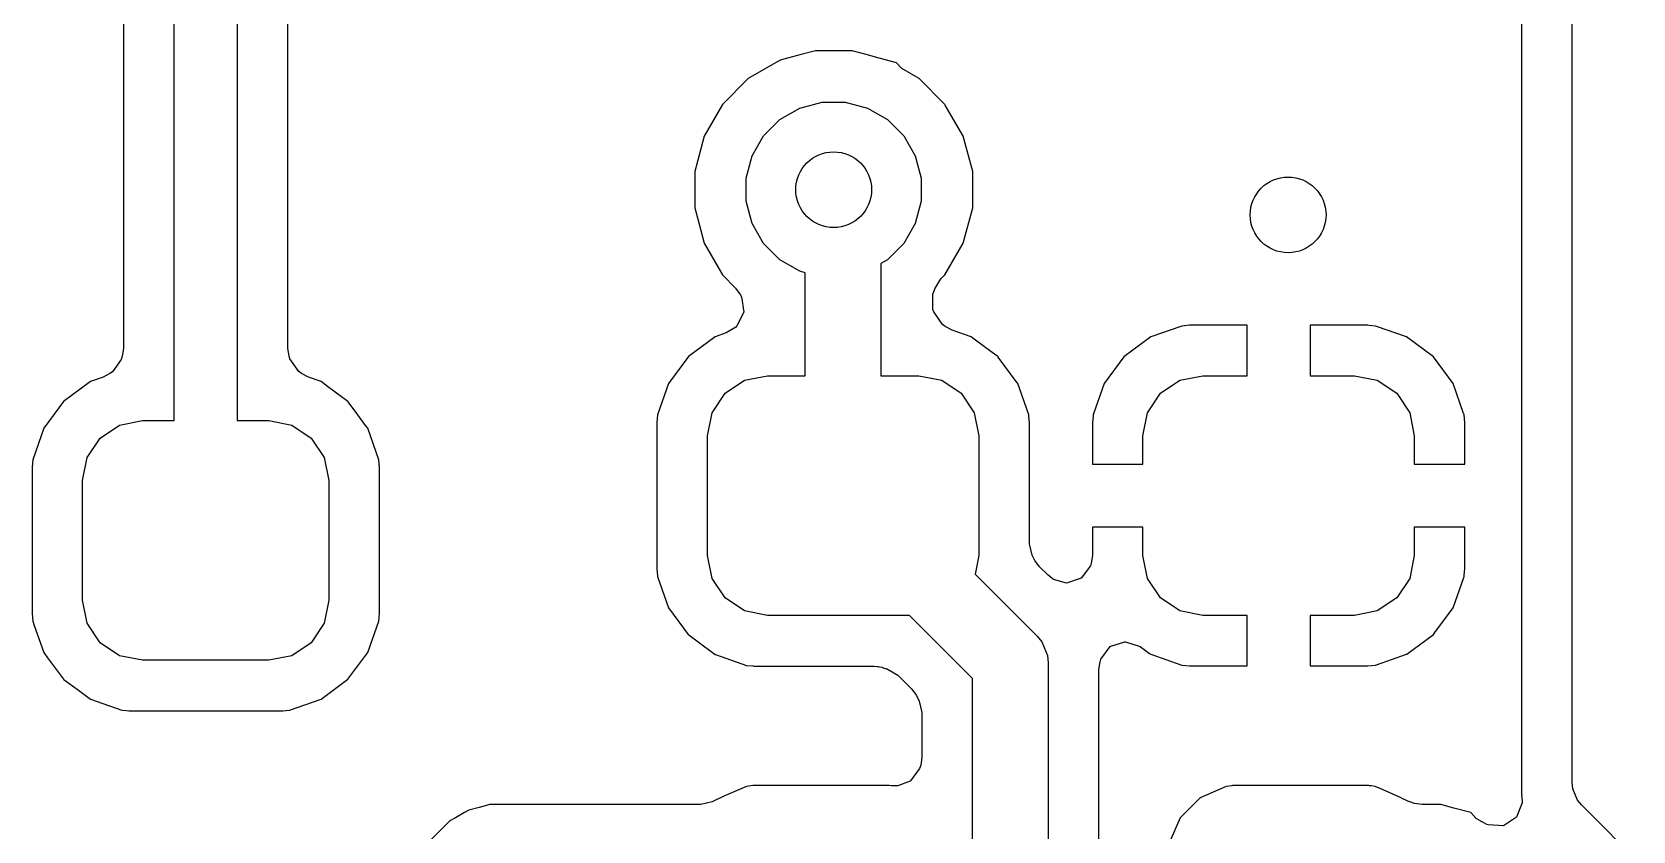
# Model space of a CAD drawing. Header units: inches. Extents: x 4.87 to 6.82, y -5.11 to -3.16.
# Drawn here: x 5.3592 to 5.6089, y -4.2221 to -4.0974 of the extents above; entities that cross this region are included whole.
import ezdxf

# ---------------------------------------------------------------- set-up
doc = ezdxf.new("R2010")
doc.units = ezdxf.units.IN
doc.header["$MEASUREMENT"] = 0
doc.layers.add('BLACK', color=250, linetype='CONTINUOUS')

msp = doc.modelspace()

# ---------------------------------------------------------------- linework, layer by layer
at = {"layer": 'BLACK', "linetype": 'CONTINUOUS'}
for p, q in [((5.59941, -4.21457), (5.59941, -4.02244)), ((5.59152, -4.02859), (5.59152, -4.21625)), ((5.3735, -4.08394), (5.3735, -4.14681)), ((5.3814, -4.15807), (5.3814, -4.08563)), ((5.39124, -4.08767), (5.39124, -4.15807)), ((5.39913, -4.14683), (5.39913, -4.09317)), ((5.47589, -4.10185), (5.47094, -4.1047)), ((5.47897, -4.10103), (5.47589, -4.10185)), ((5.47589, -4.10185), (5.47589, -4.10185)), ((5.4814, -4.10037), (5.47897, -4.10103)), ((5.47897, -4.10103), (5.47897, -4.10103)), ((5.48711, -4.10037), (5.4814, -4.10037)), ((5.48954, -4.10103), (5.48711, -4.10037)), ((5.48711, -4.10037), (5.48711, -4.10037)), ((5.49078, -4.10136), (5.48954, -4.10103)), ((5.49404, -4.10223), (5.49078, -4.10136)), ((5.49487, -4.10315), (5.49404, -4.10223)), ((5.49756, -4.1047), (5.49487, -4.10315)), ((5.47094, -4.1047), (5.46691, -4.10874)), ((5.50159, -4.10874), (5.49756, -4.1047)), ((5.49756, -4.1047), (5.49756, -4.1047)), ((5.49756, -4.1047), (5.49756, -4.1047)), ((5.49756, -4.1047), (5.49756, -4.1047)), ((5.46691, -4.10874), (5.46406, -4.11368)), ((5.47586, -4.11112), (5.47898, -4.10932)), ((5.47898, -4.10932), (5.48245, -4.10839)), ((5.48245, -4.10839), (5.48605, -4.10839)), ((5.48605, -4.10839), (5.48953, -4.10932)), ((5.48953, -4.10932), (5.49264, -4.11112)), ((5.50165, -4.10884), (5.50159, -4.10874)), ((5.50159, -4.10874), (5.50159, -4.10874)), ((5.50159, -4.10874), (5.50159, -4.10874)), ((5.50439, -4.11357), (5.50165, -4.10884)), ((5.50165, -4.10884), (5.50165, -4.10884)), ((5.47332, -4.11366), (5.47586, -4.11112)), ((5.49264, -4.11112), (5.49518, -4.11366)), ((5.46406, -4.11368), (5.46352, -4.11566)), ((5.47152, -4.11677), (5.47332, -4.11366)), ((5.49518, -4.11366), (5.49698, -4.11677)), ((5.50444, -4.11365), (5.50439, -4.11357)), ((5.50445, -4.11368), (5.50444, -4.11365)), ((5.50593, -4.11919), (5.50445, -4.11368)), ((5.50445, -4.11368), (5.50445, -4.11368)), ((5.50445, -4.11368), (5.50445, -4.11368)), ((5.50445, -4.11368), (5.50445, -4.11368)), ((5.46352, -4.11566), (5.46258, -4.11919)), ((5.47059, -4.12025), (5.47152, -4.11677)), ((5.49698, -4.11677), (5.49791, -4.12025)), ((5.46258, -4.11919), (5.46258, -4.1249)), ((5.50593, -4.1249), (5.50593, -4.11919)), ((5.47059, -4.12385), (5.47059, -4.12025)), ((5.49791, -4.12025), (5.49791, -4.12385)), ((5.47152, -4.12732), (5.47059, -4.12385)), ((5.49791, -4.12385), (5.49698, -4.12732)), ((5.46258, -4.1249), (5.4632, -4.12723)), ((5.50445, -4.13041), (5.50593, -4.1249)), ((5.4632, -4.12723), (5.46406, -4.13041)), ((5.47332, -4.13044), (5.47152, -4.12732)), ((5.49698, -4.12732), (5.49518, -4.13044)), ((5.46406, -4.13041), (5.46691, -4.13535)), ((5.47586, -4.13298), (5.47332, -4.13044)), ((5.49518, -4.13044), (5.49264, -4.13298)), ((5.50331, -4.13238), (5.50445, -4.13041)), ((5.50445, -4.13041), (5.50445, -4.13041)), ((5.50445, -4.13041), (5.50445, -4.13041)), ((5.47898, -4.13478), (5.47586, -4.13298)), ((5.49264, -4.13298), (5.49163, -4.13356)), ((5.49163, -4.13356), (5.49163, -4.15108)), ((5.50159, -4.13535), (5.50331, -4.13238)), ((5.46691, -4.13535), (5.46895, -4.13739)), ((5.47982, -4.135), (5.47898, -4.13478)), ((5.47982, -4.15108), (5.47982, -4.135)), ((5.50002, -4.13754), (5.50097, -4.13598)), ((5.50097, -4.13598), (5.50159, -4.13535)), ((5.46895, -4.13739), (5.46966, -4.13838)), ((5.46966, -4.13838), (5.46987, -4.13878)), ((5.46987, -4.13878), (5.47024, -4.14116)), ((5.49973, -4.14074), (5.49974, -4.13837)), ((5.49974, -4.13837), (5.49992, -4.13783)), ((5.49992, -4.13783), (5.50002, -4.13754)), ((5.47024, -4.14116), (5.46915, -4.1433)), ((5.49985, -4.14113), (5.49973, -4.14074)), ((5.50121, -4.14307), (5.49985, -4.14113)), ((5.4675, -4.14441), (5.46577, -4.14502)), ((5.46897, -4.14349), (5.4675, -4.14441)), ((5.46915, -4.1433), (5.46897, -4.14349)), ((5.50165, -4.1434), (5.50121, -4.14307)), ((5.50272, -4.14398), (5.50165, -4.1434)), ((5.50569, -4.14502), (5.50272, -4.14398)), ((5.5384, -4.14338), (5.53369, -4.14503)), ((5.53856, -4.14332), (5.5384, -4.14338)), ((5.53976, -4.14321), (5.53856, -4.14332)), ((5.54872, -4.14321), (5.53976, -4.14321)), ((5.54872, -4.15108), (5.54872, -4.14321)), ((5.54872, -4.14321), (5.54872, -4.14321)), ((5.54872, -4.14321), (5.54872, -4.14321)), ((5.56753, -4.14321), (5.55856, -4.14321)), ((5.55856, -4.14321), (5.55856, -4.14321)), ((5.55856, -4.14321), (5.55856, -4.14321)), ((5.55856, -4.14321), (5.55856, -4.15108)), ((5.56774, -4.14323), (5.56753, -4.14321)), ((5.56753, -4.14321), (5.56753, -4.14321)), ((5.56873, -4.14332), (5.56774, -4.14323)), ((5.56888, -4.14338), (5.56873, -4.14332)), ((5.57359, -4.14503), (5.56888, -4.14338)), ((5.3735, -4.14681), (5.37331, -4.14801)), ((5.39931, -4.14799), (5.39913, -4.14683)), ((5.46577, -4.14502), (5.46159, -4.1481)), ((5.50594, -4.1452), (5.50569, -4.14502)), ((5.50569, -4.14502), (5.50569, -4.14502)), ((5.50896, -4.14743), (5.50594, -4.1452)), ((5.53369, -4.14503), (5.52951, -4.14812)), ((5.57777, -4.14812), (5.57359, -4.14503)), ((5.37314, -4.14854), (5.37176, -4.15046)), ((5.37331, -4.14801), (5.37314, -4.14854)), ((5.39946, -4.14846), (5.39931, -4.14799)), ((5.40082, -4.1504), (5.39946, -4.14846)), ((5.46159, -4.1481), (5.4585, -4.15228)), ((5.46159, -4.1481), (5.46159, -4.1481)), ((5.50987, -4.1481), (5.50896, -4.14743)), ((5.50988, -4.14811), (5.50987, -4.1481)), ((5.50993, -4.14818), (5.50988, -4.14811)), ((5.51288, -4.15218), (5.50993, -4.14818)), ((5.52951, -4.14812), (5.52643, -4.15229)), ((5.52951, -4.14812), (5.52951, -4.14812)), ((5.58085, -4.15229), (5.57777, -4.14812)), ((5.57777, -4.14812), (5.57777, -4.14812)), ((5.57777, -4.14812), (5.57777, -4.14812)), ((5.57777, -4.14812), (5.57777, -4.14812)), ((5.57777, -4.14812), (5.57777, -4.14812)), ((5.57777, -4.14812), (5.57777, -4.14812)), ((5.36833, -4.152), (5.36415, -4.15509)), ((5.37033, -4.1513), (5.36833, -4.152)), ((5.37137, -4.15075), (5.37033, -4.1513)), ((5.37176, -4.15046), (5.37137, -4.15075)), ((5.40125, -4.15073), (5.40082, -4.1504)), ((5.40233, -4.15131), (5.40125, -4.15073)), ((5.40431, -4.152), (5.40233, -4.15131)), ((5.40531, -4.15274), (5.40431, -4.152)), ((5.46731, -4.15382), (5.47034, -4.15179)), ((5.47034, -4.15179), (5.47392, -4.15108)), ((5.47392, -4.15108), (5.47982, -4.15108)), ((5.49163, -4.15108), (5.49754, -4.15108)), ((5.49754, -4.15108), (5.50112, -4.15179)), ((5.50112, -4.15179), (5.50415, -4.15382)), ((5.53522, -4.15382), (5.53825, -4.15179)), ((5.53825, -4.15179), (5.54183, -4.15108)), ((5.54183, -4.15108), (5.54872, -4.15108)), ((5.55856, -4.15108), (5.56545, -4.15108)), ((5.56545, -4.15108), (5.56903, -4.15179)), ((5.56903, -4.15179), (5.57206, -4.15382)), ((5.40849, -4.15509), (5.40531, -4.15274)), ((5.4585, -4.15228), (5.45678, -4.15719)), ((5.46528, -4.15685), (5.46731, -4.15382)), ((5.50415, -4.15382), (5.50618, -4.15685)), ((5.51296, -4.15228), (5.51288, -4.15218)), ((5.51288, -4.15218), (5.51288, -4.15218)), ((5.51288, -4.15218), (5.51288, -4.15218)), ((5.51467, -4.15719), (5.51296, -4.15228)), ((5.52643, -4.15229), (5.52478, -4.157)), ((5.53319, -4.15685), (5.53522, -4.15382)), ((5.57206, -4.15382), (5.57409, -4.15685)), ((5.58249, -4.15696), (5.58085, -4.15229)), ((5.58085, -4.15229), (5.58085, -4.15229)), ((5.36414, -4.15509), (5.36106, -4.15927)), ((5.36415, -4.15509), (5.36414, -4.15509)), ((5.4085, -4.15509), (5.40849, -4.15509)), ((5.40849, -4.15509), (5.40849, -4.15509)), ((5.40849, -4.15509), (5.40849, -4.15509)), ((5.4085, -4.1551), (5.4085, -4.15509)), ((5.40855, -4.15516), (5.4085, -4.1551)), ((5.41005, -4.15719), (5.40855, -4.15516)), ((5.46457, -4.16043), (5.46528, -4.15685)), ((5.50618, -4.15685), (5.50689, -4.16043)), ((5.52478, -4.157), (5.52472, -4.15716)), ((5.53248, -4.16043), (5.53319, -4.15685)), ((5.57409, -4.15685), (5.5748, -4.16043)), ((5.5825, -4.157), (5.58249, -4.15696)), ((5.58256, -4.15716), (5.5825, -4.157)), ((5.36106, -4.15927), (5.35934, -4.16418)), ((5.36986, -4.16081), (5.3729, -4.15878)), ((5.3729, -4.15878), (5.37648, -4.15807)), ((5.37648, -4.15807), (5.3814, -4.15807)), ((5.39124, -4.15807), (5.39616, -4.15807)), ((5.39616, -4.15807), (5.39974, -4.15878)), ((5.39974, -4.15878), (5.40277, -4.16081)), ((5.41125, -4.15883), (5.41005, -4.15719)), ((5.41158, -4.15927), (5.41125, -4.15883)), ((5.4133, -4.16418), (5.41158, -4.15927)), ((5.41158, -4.15927), (5.41158, -4.15927)), ((5.45678, -4.15719), (5.45667, -4.15836)), ((5.45667, -4.15836), (5.45667, -4.18121)), ((5.45678, -4.15719), (5.45678, -4.15719)), ((5.45678, -4.15719), (5.45678, -4.15719)), ((5.51469, -4.15726), (5.51467, -4.15719)), ((5.51467, -4.15719), (5.51467, -4.15719)), ((5.51469, -4.15737), (5.51469, -4.15726)), ((5.51478, -4.15836), (5.51469, -4.15737)), ((5.51478, -4.15839), (5.51478, -4.15836)), ((5.51478, -4.15836), (5.51478, -4.15836)), ((5.51478, -4.15836), (5.51478, -4.15836)), ((5.51478, -4.17729), (5.51478, -4.15839)), ((5.5247, -4.15737), (5.52461, -4.15836)), ((5.52461, -4.15836), (5.52461, -4.16486)), ((5.52472, -4.15716), (5.5247, -4.15737)), ((5.58268, -4.15836), (5.58256, -4.15716)), ((5.58268, -4.16486), (5.58268, -4.15836)), ((5.58268, -4.15836), (5.58268, -4.15836)), ((5.58268, -4.15836), (5.58268, -4.15836)), ((5.36784, -4.16384), (5.36986, -4.16081)), ((5.40277, -4.16081), (5.4048, -4.16384)), ((5.46457, -4.17913), (5.46457, -4.16043)), ((5.50689, -4.16043), (5.50689, -4.17913)), ((5.53248, -4.16486), (5.53248, -4.16043)), ((5.5748, -4.16043), (5.5748, -4.16486)), ((5.35934, -4.16418), (5.35923, -4.16534)), ((5.35934, -4.16418), (5.35934, -4.16418)), ((5.35934, -4.16418), (5.35934, -4.16418)), ((5.36713, -4.16742), (5.36784, -4.16384)), ((5.4048, -4.16384), (5.40551, -4.16742)), ((5.41336, -4.16486), (5.4133, -4.16418)), ((5.35923, -4.16534), (5.35923, -4.1882)), ((5.4134, -4.16533), (5.41336, -4.16486)), ((5.41336, -4.16486), (5.41336, -4.16486)), ((5.41341, -4.16534), (5.4134, -4.16533)), ((5.41341, -4.1882), (5.41341, -4.16534)), ((5.41341, -4.16534), (5.41341, -4.16534)), ((5.41341, -4.16534), (5.41341, -4.16534)), ((5.52461, -4.16486), (5.52461, -4.16486)), ((5.52461, -4.16486), (5.53248, -4.16486)), ((5.5748, -4.16486), (5.58268, -4.16486)), ((5.58268, -4.16486), (5.58268, -4.16486)), ((5.58268, -4.16486), (5.58268, -4.16486)), ((5.36713, -4.18612), (5.36713, -4.16742)), ((5.40551, -4.16742), (5.40551, -4.18612)), ((5.53248, -4.1747), (5.52461, -4.1747)), ((5.52461, -4.1747), (5.52461, -4.1747)), ((5.52461, -4.1747), (5.52461, -4.1747)), ((5.52461, -4.1747), (5.52461, -4.1747)), ((5.52461, -4.1747), (5.52461, -4.17912)), ((5.53248, -4.17913), (5.53248, -4.1747)), ((5.58268, -4.1747), (5.5748, -4.1747)), ((5.5748, -4.1747), (5.5748, -4.17913)), ((5.58268, -4.18121), (5.58268, -4.1747)), ((5.58268, -4.1747), (5.58268, -4.1747)), ((5.58268, -4.1747), (5.58268, -4.1747)), ((5.58268, -4.1747), (5.58268, -4.1747)), ((5.46528, -4.18271), (5.46457, -4.17913)), ((5.50689, -4.17913), (5.50632, -4.18202)), ((5.51521, -4.17906), (5.51478, -4.17729)), ((5.51564, -4.17992), (5.51521, -4.17906)), ((5.52461, -4.17912), (5.52442, -4.18032)), ((5.53319, -4.18271), (5.53248, -4.17913)), ((5.5748, -4.17913), (5.57409, -4.18271)), ((5.45667, -4.18121), (5.45678, -4.18237)), ((5.51636, -4.1809), (5.51564, -4.17992)), ((5.51763, -4.18217), (5.51636, -4.1809)), ((5.52428, -4.18073), (5.52287, -4.18268)), ((5.52442, -4.18032), (5.52428, -4.18073)), ((5.58259, -4.18218), (5.58268, -4.18121)), ((5.58268, -4.18121), (5.58268, -4.18121)), ((5.45678, -4.18237), (5.45678, -4.18238)), ((5.45678, -4.18238), (5.45678, -4.18238)), ((5.45678, -4.18238), (5.45716, -4.18344)), ((5.45716, -4.18344), (5.4585, -4.18728)), ((5.46731, -4.18575), (5.46528, -4.18271)), ((5.50632, -4.18202), (5.51599, -4.19169)), ((5.51835, -4.18273), (5.51763, -4.18217)), ((5.51849, -4.18282), (5.51835, -4.18273)), ((5.51854, -4.18285), (5.51849, -4.18282)), ((5.52058, -4.18343), (5.51854, -4.18285)), ((5.52287, -4.18268), (5.52058, -4.18343)), ((5.53522, -4.18575), (5.53319, -4.18271)), ((5.57409, -4.18271), (5.57206, -4.18575)), ((5.58085, -4.18727), (5.5825, -4.18256)), ((5.5825, -4.18256), (5.58256, -4.18241)), ((5.58256, -4.18241), (5.58259, -4.18218)), ((5.36784, -4.1897), (5.36713, -4.18612)), ((5.40551, -4.18612), (5.4048, -4.1897)), ((5.47034, -4.18777), (5.46731, -4.18575)), ((5.53825, -4.18777), (5.53522, -4.18575)), ((5.57206, -4.18575), (5.56903, -4.18777)), ((5.35923, -4.1882), (5.35934, -4.18936)), ((5.35934, -4.18936), (5.35934, -4.18936)), ((5.35934, -4.18936), (5.35934, -4.18936)), ((5.35934, -4.18936), (5.35958, -4.19004)), ((5.41158, -4.19427), (5.4133, -4.18936)), ((5.4133, -4.18936), (5.41341, -4.1882)), ((5.4585, -4.18728), (5.46158, -4.19145)), ((5.47392, -4.18848), (5.47034, -4.18777)), ((5.49608, -4.18848), (5.47392, -4.18848)), ((5.50591, -4.19831), (5.49608, -4.18848)), ((5.54183, -4.18848), (5.53825, -4.18777)), ((5.54872, -4.18848), (5.54183, -4.18848)), ((5.54872, -4.19636), (5.54872, -4.18848)), ((5.56545, -4.18848), (5.55856, -4.18848)), ((5.55856, -4.18848), (5.55856, -4.19636)), ((5.56903, -4.18777), (5.56545, -4.18848)), ((5.57801, -4.19112), (5.58085, -4.18727)), ((5.58085, -4.18727), (5.58085, -4.18727)), ((5.58085, -4.18727), (5.58085, -4.18727)), ((5.35958, -4.19004), (5.36106, -4.19427)), ((5.36986, -4.19273), (5.36784, -4.1897)), ((5.4048, -4.1897), (5.40277, -4.19273)), ((5.46158, -4.19145), (5.46159, -4.19147)), ((5.46159, -4.19147), (5.4616, -4.19148)), ((5.4616, -4.19148), (5.46166, -4.19152)), ((5.46166, -4.19152), (5.4631, -4.19258)), ((5.51599, -4.19169), (5.51672, -4.19259)), ((5.57363, -4.19451), (5.57777, -4.19145)), ((5.57777, -4.19145), (5.57801, -4.19112)), ((5.57777, -4.19145), (5.57777, -4.19145)), ((5.57777, -4.19145), (5.57777, -4.19145)), ((5.57777, -4.19145), (5.57777, -4.19145)), ((5.36106, -4.19427), (5.36167, -4.1951)), ((5.3729, -4.19476), (5.36986, -4.19273)), ((5.40277, -4.19273), (5.39974, -4.19476)), ((5.40849, -4.19845), (5.41158, -4.19427)), ((5.4631, -4.19258), (5.46577, -4.19455)), ((5.51672, -4.19259), (5.51709, -4.19347)), ((5.51709, -4.19347), (5.5176, -4.19471)), ((5.52594, -4.19528), (5.52736, -4.19333)), ((5.52736, -4.19333), (5.52745, -4.1933)), ((5.52745, -4.1933), (5.52965, -4.19258)), ((5.52965, -4.19258), (5.52977, -4.19258)), ((5.52977, -4.19258), (5.53206, -4.19333)), ((5.53206, -4.19333), (5.53207, -4.19334)), ((5.53207, -4.19334), (5.5335, -4.1944)), ((5.5335, -4.1944), (5.53369, -4.19453)), ((5.36167, -4.1951), (5.36415, -4.19845)), ((5.37648, -4.19547), (5.3729, -4.19476)), ((5.39616, -4.19547), (5.37648, -4.19547)), ((5.39974, -4.19476), (5.39616, -4.19547)), ((5.46577, -4.19455), (5.46577, -4.19455)), ((5.46577, -4.19455), (5.46577, -4.19455)), ((5.46577, -4.19455), (5.46577, -4.19455)), ((5.46577, -4.19455), (5.46577, -4.19455)), ((5.46577, -4.19455), (5.4658, -4.19456)), ((5.4658, -4.19456), (5.47068, -4.19627)), ((5.47068, -4.19627), (5.47163, -4.19636)), ((5.47163, -4.19636), (5.47182, -4.19638)), ((5.47182, -4.19638), (5.47183, -4.19638)), ((5.47183, -4.19638), (5.47184, -4.19638)), ((5.47184, -4.19638), (5.47184, -4.19638)), ((5.47184, -4.19638), (5.47184, -4.19638)), ((5.47184, -4.19638), (5.49058, -4.19638)), ((5.49058, -4.19638), (5.49103, -4.19645)), ((5.49103, -4.19645), (5.49103, -4.19644)), ((5.49103, -4.19644), (5.4912, -4.19645)), ((5.4912, -4.19645), (5.4914, -4.19651)), ((5.4914, -4.19651), (5.49178, -4.19657)), ((5.49178, -4.19657), (5.49193, -4.19662)), ((5.49193, -4.19662), (5.49192, -4.19665)), ((5.49192, -4.19665), (5.49246, -4.19681)), ((5.49246, -4.19681), (5.49247, -4.19678)), ((5.49247, -4.19678), (5.49262, -4.19684)), ((5.49262, -4.19684), (5.49262, -4.19684)), ((5.49262, -4.19684), (5.49269, -4.19687)), ((5.49269, -4.19687), (5.49273, -4.19689)), ((5.49273, -4.19689), (5.49276, -4.1969)), ((5.49276, -4.1969), (5.49276, -4.1969)), ((5.49276, -4.1969), (5.49425, -4.19782)), ((5.5176, -4.19471), (5.51772, -4.19587)), ((5.51772, -4.19587), (5.51772, -4.24459)), ((5.52561, -4.19691), (5.5258, -4.1957)), ((5.52561, -4.2464), (5.52561, -4.19691)), ((5.5258, -4.1957), (5.52594, -4.19528)), ((5.53369, -4.19453), (5.5384, -4.19618)), ((5.5384, -4.19618), (5.53856, -4.19625)), ((5.53856, -4.19625), (5.53859, -4.19625)), ((5.53859, -4.19625), (5.53976, -4.19636)), ((5.53976, -4.19636), (5.53976, -4.19636)), ((5.53976, -4.19636), (5.53976, -4.19636)), ((5.53976, -4.19636), (5.54872, -4.19636)), ((5.54872, -4.19636), (5.54872, -4.19636)), ((5.54872, -4.19636), (5.54872, -4.19636)), ((5.55856, -4.19636), (5.55856, -4.19636)), ((5.55856, -4.19636), (5.55856, -4.19636)), ((5.55856, -4.19636), (5.56753, -4.19636)), ((5.56753, -4.19636), (5.56869, -4.19625)), ((5.56753, -4.19636), (5.56753, -4.19636)), ((5.56753, -4.19636), (5.56753, -4.19636)), ((5.56869, -4.19625), (5.56869, -4.19625)), ((5.56869, -4.19625), (5.56873, -4.19625)), ((5.56873, -4.19625), (5.56888, -4.19618)), ((5.56888, -4.19618), (5.57359, -4.19453)), ((5.57359, -4.19453), (5.57363, -4.19451)), ((5.36415, -4.19845), (5.36415, -4.19845)), ((5.36415, -4.19845), (5.36415, -4.19845)), ((5.36415, -4.19845), (5.36415, -4.19845)), ((5.36415, -4.19845), (5.36416, -4.19846)), ((5.36416, -4.19846), (5.36422, -4.19851)), ((5.36422, -4.19851), (5.36625, -4.2)), ((5.40431, -4.20154), (5.40849, -4.19845)), ((5.49425, -4.19782), (5.49643, -4.2)), ((5.50591, -4.24214), (5.50591, -4.19831)), ((5.36625, -4.2), (5.36833, -4.20154)), ((5.36833, -4.20154), (5.36833, -4.20154)), ((5.36833, -4.20154), (5.36833, -4.20154)), ((5.36833, -4.20154), (5.36833, -4.20154)), ((5.36833, -4.20154), (5.36833, -4.20154)), ((5.36833, -4.20154), (5.36836, -4.20155)), ((5.36836, -4.20155), (5.37323, -4.20326)), ((5.3994, -4.20326), (5.40431, -4.20154)), ((5.49643, -4.2), (5.49715, -4.20099)), ((5.49715, -4.20099), (5.49759, -4.20185)), ((5.49759, -4.20185), (5.49801, -4.20362)), ((5.37323, -4.20326), (5.37399, -4.20333)), ((5.37399, -4.20333), (5.37431, -4.20336)), ((5.37431, -4.20336), (5.37431, -4.20336)), ((5.37431, -4.20336), (5.37431, -4.20336)), ((5.37431, -4.20336), (5.37439, -4.20337)), ((5.37439, -4.20337), (5.3744, -4.20337)), ((5.3744, -4.20337), (5.3744, -4.20337)), ((5.3744, -4.20337), (5.3744, -4.20337)), ((5.3744, -4.20337), (5.39824, -4.20337)), ((5.39824, -4.20337), (5.39827, -4.20337)), ((5.39827, -4.20337), (5.39837, -4.20335)), ((5.39837, -4.20335), (5.3994, -4.20326)), ((5.49801, -4.20362), (5.49801, -4.21064)), ((5.49782, -4.21184), (5.49766, -4.21234)), ((5.49801, -4.21064), (5.49782, -4.21184)), ((5.49617, -4.21434), (5.49427, -4.21507)), ((5.49624, -4.21429), (5.49617, -4.21434)), ((5.49766, -4.21234), (5.49624, -4.21429)), ((5.49624, -4.21429), (5.49624, -4.21429)), ((5.4671, -4.21666), (5.46531, -4.21757)), ((5.46724, -4.21665), (5.4671, -4.21666)), ((5.46739, -4.2166), (5.46724, -4.21665)), ((5.47067, -4.21515), (5.46739, -4.2166)), ((5.47166, -4.21504), (5.47067, -4.21515)), ((5.49291, -4.21504), (5.47166, -4.21504)), ((5.47166, -4.21504), (5.47166, -4.21504)), ((5.49325, -4.21508), (5.49291, -4.21504)), ((5.49408, -4.21509), (5.49325, -4.21508)), ((5.49427, -4.21507), (5.49408, -4.21509)), ((5.54143, -4.21694), (5.5383, -4.22007)), ((5.54547, -4.21515), (5.54143, -4.21694)), ((5.54637, -4.21505), (5.54547, -4.21515)), ((5.54547, -4.21515), (5.54547, -4.21515)), ((5.54645, -4.21504), (5.54637, -4.21505)), ((5.56771, -4.21504), (5.54645, -4.21504)), ((5.56779, -4.21505), (5.56771, -4.21504)), ((5.56771, -4.21504), (5.56771, -4.21504)), ((5.56812, -4.21509), (5.56779, -4.21505)), ((5.5687, -4.21515), (5.56812, -4.21509)), ((5.56812, -4.21509), (5.56812, -4.21509)), ((5.56957, -4.21554), (5.5687, -4.21515)), ((5.5687, -4.21515), (5.5687, -4.21515)), ((5.5687, -4.21515), (5.5687, -4.21515)), ((5.57275, -4.21694), (5.56957, -4.21554)), ((5.56957, -4.21554), (5.56957, -4.21554)), ((5.5728, -4.21698), (5.57275, -4.21694)), ((5.57275, -4.21694), (5.57275, -4.21694)), ((5.57275, -4.21694), (5.57275, -4.21694)), ((5.59152, -4.21625), (5.59155, -4.21651)), ((5.59155, -4.21651), (5.59153, -4.21651)), ((5.59153, -4.21651), (5.59163, -4.21741)), ((5.5995, -4.21553), (5.59941, -4.21457)), ((5.59951, -4.21554), (5.5995, -4.21553)), ((5.5995, -4.21553), (5.5995, -4.21553)), ((5.60024, -4.2173), (5.59951, -4.21554)), ((5.42667, -4.21925), (5.42525, -4.22007)), ((5.42734, -4.21887), (5.42667, -4.21925)), ((5.42897, -4.21843), (5.42734, -4.21887)), ((5.42734, -4.21887), (5.42734, -4.21887)), ((5.42734, -4.21887), (5.42734, -4.21887)), ((5.43025, -4.21808), (5.42897, -4.21843)), ((5.42897, -4.21843), (5.42897, -4.21843)), ((5.4306, -4.21799), (5.43025, -4.21808)), ((5.46354, -4.21799), (5.4306, -4.21799)), ((5.46531, -4.21757), (5.46354, -4.21799)), ((5.5738, -4.21747), (5.5728, -4.21698)), ((5.5741, -4.21757), (5.5738, -4.21747)), ((5.57483, -4.2178), (5.5741, -4.21757)), ((5.57603, -4.21799), (5.57483, -4.2178)), ((5.57895, -4.21799), (5.57603, -4.21799)), ((5.58095, -4.21853), (5.57895, -4.21799)), ((5.57895, -4.21799), (5.57895, -4.21799)), ((5.58364, -4.21925), (5.58095, -4.21853)), ((5.58447, -4.22017), (5.58364, -4.21925)), ((5.59161, -4.21774), (5.59075, -4.21998)), ((5.59163, -4.21741), (5.59161, -4.21774)), ((5.60085, -4.21805), (5.60024, -4.2173)), ((5.60024, -4.2173), (5.60024, -4.2173)), ((5.63432, -4.25151), (5.60085, -4.21805)), ((5.42441, -4.22055), (5.39637, -4.2486)), ((5.42519, -4.22011), (5.42441, -4.22055)), ((5.42525, -4.22007), (5.42519, -4.22011)), ((5.5383, -4.22007), (5.53651, -4.22411)), ((5.58517, -4.22057), (5.58447, -4.22017)), ((5.58524, -4.22062), (5.58517, -4.22057)), ((5.58529, -4.22066), (5.58524, -4.22062)), ((5.5853, -4.22065), (5.58529, -4.22066)), ((5.58535, -4.22068), (5.5853, -4.22065)), ((5.58537, -4.22066), (5.58535, -4.22068)), ((5.58609, -4.22108), (5.58537, -4.22066)), ((5.58632, -4.22117), (5.58609, -4.22108)), ((5.58873, -4.2213), (5.58632, -4.22117)), ((5.59075, -4.21998), (5.58873, -4.2213))]:
    msp.add_line(p, q, dxfattribs=at)
at = {"layer": 'BLACK'}
for centre in [(5.48425, -4.12205), (5.55512, -4.12598)]:
    msp.add_circle(centre, 0.00591, dxfattribs=at)
at = {"layer": 'WHITE'}
for centre in [(5.48425, -4.12205), (5.55512, -4.12598)]:
    msp.add_circle(centre, 0.00591, dxfattribs=at)

doc.saveas('drawing.dxf')
